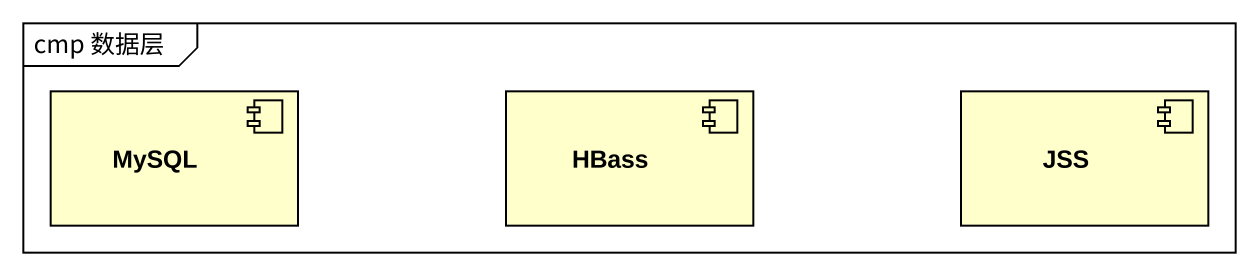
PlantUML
@startuml
mainframe cmp 数据层
component MySQL
component HBass
component JSS
@enduml
